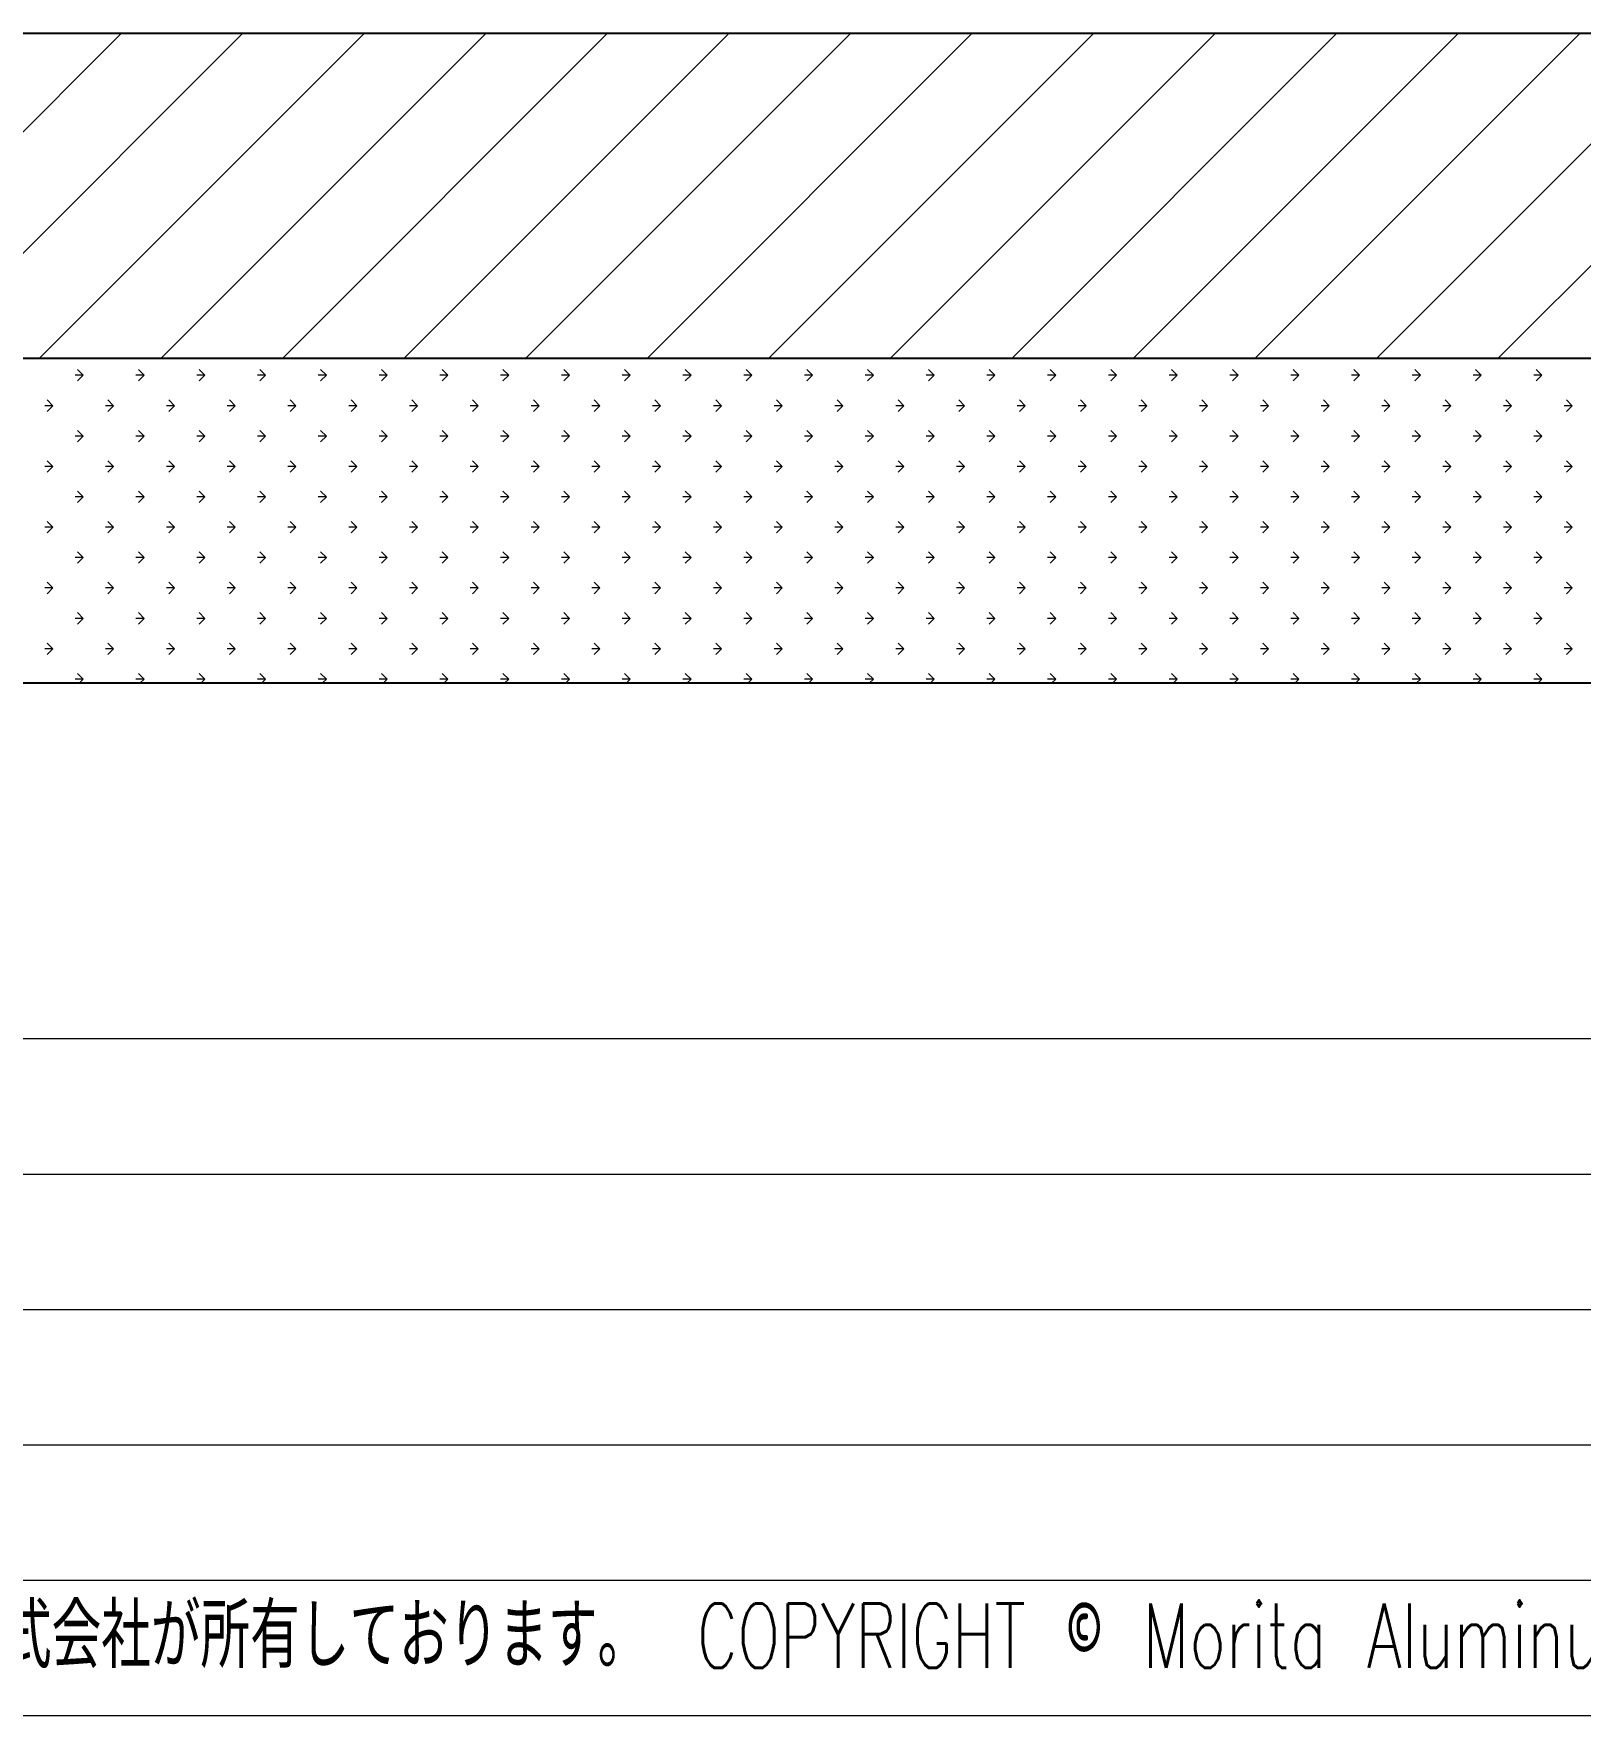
# Model space of a CAD drawing. Header units: millimetres. Extents: x 10 to 410, y 8 to 289.
# Drawn here: x 67.2 to 124.4, y 8 to 70.1 of the extents above; entities that cross this region are included whole.
import ezdxf

# ---------------------------------------------------------------- set-up
doc = ezdxf.new("R2010")
doc.units = ezdxf.units.MM
doc.layers.add('レイヤー_1', color=179, linetype='Continuous')
doc.styles.add('SLDTEXTSTYLE1', font='TXT', dxfattribs={"width": 0.7, "bigfont": 'bigfont'})

# ---------------------------------------------------------------- blocks, each defined once
blk = doc.blocks.new('SW_HATCH_3')
at = {"color": 0, "linetype": 'Continuous', "lineweight": 18}
for p, q in [((0, 0), (-0.447, -0.447)), ((4.49, 0), (-0.447, -4.937)), ((8.98, 0), (-0.447, -9.427)), ((22.451, 0), (10.451, -12)), ((26.941, 0), (14.941, -12)), ((17.961, 0), (15.379, -2.581)), ((31.431, 0), (19.431, -12)), ((35.921, 0), (23.921, -12)), ((40.411, 0), (28.411, -12)), ((44.901, 0), (32.901, -12)), ((49.391, 0), (37.391, -12)), ((53.882, 0), (41.882, -12)), ((58.372, 0), (46.372, -12)), ((62.862, 0), (50.862, -12)), ((67.352, 0), (55.352, -12)), ((71.842, 0), (59.842, -12)), ((76.332, 0), (64.332, -12)), ((80.822, 0), (68.822, -12)), ((85.312, 0), (73.312, -12)), ((89.803, 0), (77.803, -12)), ((94.293, 0), (82.293, -12)), ((98.783, 0), (86.783, -12)), ((12.94, -0.53), (1.47, -12)), ((14.652, -3.308), (5.961, -12)), ((99.553, -3.72), (91.273, -12)), ((99.553, -8.21), (95.763, -12))]:
    blk.add_line(p, q, dxfattribs=at)
blk = doc.blocks.new('SW_HATCH_4')
at = {"color": 0, "linetype": 'Continuous', "lineweight": 18}
for p, q in [((33.676, 11.225), (33.378, 11.225)), ((33.676, 11.225), (33.465, 11.436)), ((33.676, 11.225), (33.465, 11.015)), ((35.921, 11.225), (35.623, 11.225)), ((35.921, 11.225), (35.711, 11.436)), ((35.921, 11.225), (35.711, 11.015)), ((38.166, 11.225), (37.868, 11.225)), ((38.166, 11.225), (37.956, 11.436)), ((38.166, 11.225), (37.956, 11.015)), ((40.411, 11.225), (40.113, 11.225)), ((40.411, 11.225), (40.201, 11.436)), ((40.411, 11.225), (40.201, 11.015)), ((42.656, 11.225), (42.359, 11.225)), ((42.656, 11.225), (42.446, 11.436)), ((42.656, 11.225), (42.446, 11.015)), ((44.901, 11.225), (44.604, 11.225)), ((44.901, 11.225), (44.691, 11.436)), ((44.901, 11.225), (44.691, 11.015)), ((47.146, 11.225), (46.849, 11.225)), ((47.146, 11.225), (46.936, 11.436)), ((47.146, 11.225), (46.936, 11.015)), ((49.391, 11.225), (49.094, 11.225)), ((49.391, 11.225), (49.181, 11.436)), ((49.391, 11.225), (49.181, 11.015)), ((51.636, 11.225), (51.339, 11.225)), ((51.636, 11.225), (51.426, 11.436)), ((51.636, 11.225), (51.426, 11.015)), ((53.882, 11.225), (53.584, 11.225)), ((53.882, 11.225), (53.671, 11.436)), ((53.882, 11.225), (53.671, 11.015)), ((56.127, 11.225), (55.829, 11.225)), ((56.127, 11.225), (55.916, 11.436)), ((56.127, 11.225), (55.916, 11.015)), ((58.372, 11.225), (58.074, 11.225)), ((58.372, 11.225), (58.161, 11.436)), ((58.372, 11.225), (58.161, 11.015)), ((60.617, 11.225), (60.319, 11.225)), ((60.617, 11.225), (60.406, 11.436)), ((60.617, 11.225), (60.406, 11.015)), ((62.862, 11.225), (62.564, 11.225)), ((62.862, 11.225), (62.651, 11.436)), ((62.862, 11.225), (62.651, 11.015)), ((65.107, 11.225), (64.809, 11.225)), ((65.107, 11.225), (64.896, 11.436)), ((65.107, 11.225), (64.896, 11.015)), ((67.352, 11.225), (67.054, 11.225)), ((67.352, 11.225), (67.141, 11.436)), ((67.352, 11.225), (67.141, 11.015)), ((69.597, 11.225), (69.299, 11.225)), ((69.597, 11.225), (69.387, 11.436)), ((69.597, 11.225), (69.387, 11.015)), ((71.842, 11.225), (71.544, 11.225)), ((71.842, 11.225), (71.632, 11.436)), ((71.842, 11.225), (71.632, 11.015)), ((74.087, 11.225), (73.789, 11.225)), ((74.087, 11.225), (73.877, 11.436)), ((74.087, 11.225), (73.877, 11.015)), ((76.332, 11.225), (76.035, 11.225)), ((76.332, 11.225), (76.122, 11.436)), ((76.332, 11.225), (76.122, 11.015)), ((78.577, 11.225), (78.28, 11.225)), ((78.577, 11.225), (78.367, 11.436)), ((78.577, 11.225), (78.367, 11.015)), ((80.822, 11.225), (80.525, 11.225)), ((80.822, 11.225), (80.612, 11.436)), ((80.822, 11.225), (80.612, 11.015)), ((83.067, 11.225), (82.77, 11.225)), ((83.067, 11.225), (82.857, 11.436)), ((83.067, 11.225), (82.857, 11.015)), ((85.312, 11.225), (85.015, 11.225)), ((85.312, 11.225), (85.102, 11.436)), ((85.312, 11.225), (85.102, 11.015)), ((87.557, 11.225), (87.26, 11.225)), ((87.557, 11.225), (87.347, 11.436)), ((87.557, 11.225), (87.347, 11.015)), ((32.553, 10.103), (32.256, 10.103)), ((32.553, 10.103), (32.343, 10.313)), ((32.553, 10.103), (32.343, 9.892)), ((34.798, 10.103), (34.501, 10.103)), ((34.798, 10.103), (34.588, 10.313)), ((34.798, 10.103), (34.588, 9.892)), ((37.044, 10.103), (36.746, 10.103)), ((37.044, 10.103), (36.833, 10.313)), ((37.044, 10.103), (36.833, 9.892)), ((39.289, 10.103), (38.991, 10.103)), ((39.289, 10.103), (39.078, 10.313)), ((39.289, 10.103), (39.078, 9.892)), ((41.534, 10.103), (41.236, 10.103)), ((41.534, 10.103), (41.323, 10.313)), ((41.534, 10.103), (41.323, 9.892)), ((43.779, 10.103), (43.481, 10.103)), ((43.779, 10.103), (43.568, 10.313)), ((43.779, 10.103), (43.568, 9.892)), ((46.024, 10.103), (45.726, 10.103)), ((46.024, 10.103), (45.813, 10.313)), ((46.024, 10.103), (45.813, 9.892)), ((48.269, 10.103), (47.971, 10.103)), ((48.269, 10.103), (48.058, 10.313)), ((48.269, 10.103), (48.058, 9.892)), ((50.514, 10.103), (50.216, 10.103)), ((50.514, 10.103), (50.303, 10.313)), ((50.514, 10.103), (50.303, 9.892)), ((52.759, 10.103), (52.461, 10.103)), ((52.759, 10.103), (52.549, 10.313)), ((52.759, 10.103), (52.549, 9.892)), ((55.004, 10.103), (54.706, 10.103)), ((55.004, 10.103), (54.794, 10.313)), ((55.004, 10.103), (54.794, 9.892)), ((57.249, 10.103), (56.951, 10.103)), ((57.249, 10.103), (57.039, 10.313)), ((57.249, 10.103), (57.039, 9.892)), ((59.494, 10.103), (59.197, 10.103)), ((59.494, 10.103), (59.284, 10.313)), ((59.494, 10.103), (59.284, 9.892)), ((61.739, 10.103), (61.442, 10.103)), ((61.739, 10.103), (61.529, 10.313)), ((61.739, 10.103), (61.529, 9.892)), ((63.984, 10.103), (63.687, 10.103)), ((63.984, 10.103), (63.774, 10.313)), ((63.984, 10.103), (63.774, 9.892)), ((66.229, 10.103), (65.932, 10.103)), ((66.229, 10.103), (66.019, 10.313)), ((66.229, 10.103), (66.019, 9.892)), ((68.474, 10.103), (68.177, 10.103)), ((68.474, 10.103), (68.264, 10.313)), ((68.474, 10.103), (68.264, 9.892)), ((70.72, 10.103), (70.422, 10.103)), ((70.72, 10.103), (70.509, 10.313)), ((70.72, 10.103), (70.509, 9.892)), ((72.965, 10.103), (72.667, 10.103)), ((72.965, 10.103), (72.754, 10.313)), ((72.965, 10.103), (72.754, 9.892)), ((75.21, 10.103), (74.912, 10.103)), ((75.21, 10.103), (74.999, 10.313)), ((75.21, 10.103), (74.999, 9.892)), ((77.455, 10.103), (77.157, 10.103)), ((77.455, 10.103), (77.244, 10.313)), ((77.455, 10.103), (77.244, 9.892)), ((79.7, 10.103), (79.402, 10.103)), ((79.7, 10.103), (79.489, 10.313)), ((79.7, 10.103), (79.489, 9.892)), ((81.945, 10.103), (81.647, 10.103)), ((81.945, 10.103), (81.734, 10.313)), ((81.945, 10.103), (81.734, 9.892)), ((84.19, 10.103), (83.892, 10.103)), ((84.19, 10.103), (83.979, 10.313)), ((84.19, 10.103), (83.979, 9.892)), ((86.435, 10.103), (86.137, 10.103)), ((86.435, 10.103), (86.224, 10.313)), ((86.435, 10.103), (86.224, 9.892)), ((88.68, 10.103), (88.382, 10.103)), ((88.68, 10.103), (88.47, 10.313)), ((88.68, 10.103), (88.47, 9.892)), ((33.676, 8.98), (33.378, 8.98)), ((33.676, 8.98), (33.465, 9.191)), ((33.676, 8.98), (33.465, 8.77)), ((35.921, 8.98), (35.623, 8.98)), ((35.921, 8.98), (35.711, 9.191)), ((35.921, 8.98), (35.711, 8.77)), ((38.166, 8.98), (37.868, 8.98)), ((38.166, 8.98), (37.956, 9.191)), ((38.166, 8.98), (37.956, 8.77)), ((40.411, 8.98), (40.113, 8.98)), ((40.411, 8.98), (40.201, 9.191)), ((40.411, 8.98), (40.201, 8.77)), ((42.656, 8.98), (42.359, 8.98)), ((42.656, 8.98), (42.446, 9.191)), ((42.656, 8.98), (42.446, 8.77)), ((44.901, 8.98), (44.604, 8.98)), ((44.901, 8.98), (44.691, 9.191)), ((44.901, 8.98), (44.691, 8.77)), ((47.146, 8.98), (46.849, 8.98)), ((47.146, 8.98), (46.936, 9.191)), ((47.146, 8.98), (46.936, 8.77)), ((49.391, 8.98), (49.094, 8.98)), ((49.391, 8.98), (49.181, 9.191)), ((49.391, 8.98), (49.181, 8.77)), ((51.636, 8.98), (51.339, 8.98)), ((51.636, 8.98), (51.426, 9.191)), ((51.636, 8.98), (51.426, 8.77)), ((53.882, 8.98), (53.584, 8.98)), ((53.882, 8.98), (53.671, 9.191)), ((53.882, 8.98), (53.671, 8.77)), ((56.127, 8.98), (55.829, 8.98)), ((56.127, 8.98), (55.916, 9.191)), ((56.127, 8.98), (55.916, 8.77)), ((58.372, 8.98), (58.074, 8.98)), ((58.372, 8.98), (58.161, 9.191)), ((58.372, 8.98), (58.161, 8.77)), ((60.617, 8.98), (60.319, 8.98)), ((60.617, 8.98), (60.406, 9.191)), ((60.617, 8.98), (60.406, 8.77)), ((62.862, 8.98), (62.564, 8.98)), ((62.862, 8.98), (62.651, 9.191)), ((62.862, 8.98), (62.651, 8.77)), ((65.107, 8.98), (64.809, 8.98)), ((65.107, 8.98), (64.896, 9.191)), ((65.107, 8.98), (64.896, 8.77)), ((67.352, 8.98), (67.054, 8.98)), ((67.352, 8.98), (67.141, 9.191)), ((67.352, 8.98), (67.141, 8.77)), ((69.597, 8.98), (69.299, 8.98)), ((69.597, 8.98), (69.387, 9.191)), ((69.597, 8.98), (69.387, 8.77)), ((71.842, 8.98), (71.544, 8.98)), ((71.842, 8.98), (71.632, 9.191)), ((71.842, 8.98), (71.632, 8.77)), ((74.087, 8.98), (73.789, 8.98)), ((74.087, 8.98), (73.877, 9.191)), ((74.087, 8.98), (73.877, 8.77)), ((76.332, 8.98), (76.035, 8.98)), ((76.332, 8.98), (76.122, 9.191)), ((76.332, 8.98), (76.122, 8.77)), ((78.577, 8.98), (78.28, 8.98)), ((78.577, 8.98), (78.367, 9.191)), ((78.577, 8.98), (78.367, 8.77)), ((80.822, 8.98), (80.525, 8.98)), ((80.822, 8.98), (80.612, 9.191)), ((80.822, 8.98), (80.612, 8.77)), ((83.067, 8.98), (82.77, 8.98)), ((83.067, 8.98), (82.857, 9.191)), ((83.067, 8.98), (82.857, 8.77)), ((85.312, 8.98), (85.015, 8.98)), ((85.312, 8.98), (85.102, 9.191)), ((85.312, 8.98), (85.102, 8.77)), ((87.557, 8.98), (87.26, 8.98)), ((87.557, 8.98), (87.347, 9.191)), ((87.557, 8.98), (87.347, 8.77)), ((32.553, 7.858), (32.256, 7.858)), ((32.553, 7.858), (32.343, 8.068)), ((32.553, 7.858), (32.343, 7.647)), ((34.798, 7.858), (34.501, 7.858)), ((34.798, 7.858), (34.588, 8.068)), ((34.798, 7.858), (34.588, 7.647)), ((37.044, 7.858), (36.746, 7.858)), ((37.044, 7.858), (36.833, 8.068)), ((37.044, 7.858), (36.833, 7.647)), ((39.289, 7.858), (38.991, 7.858)), ((39.289, 7.858), (39.078, 8.068)), ((39.289, 7.858), (39.078, 7.647)), ((41.534, 7.858), (41.236, 7.858)), ((41.534, 7.858), (41.323, 8.068)), ((41.534, 7.858), (41.323, 7.647)), ((43.779, 7.858), (43.481, 7.858)), ((43.779, 7.858), (43.568, 8.068)), ((43.779, 7.858), (43.568, 7.647)), ((46.024, 7.858), (45.726, 7.858)), ((46.024, 7.858), (45.813, 8.068)), ((46.024, 7.858), (45.813, 7.647)), ((48.269, 7.858), (47.971, 7.858)), ((48.269, 7.858), (48.058, 8.068)), ((48.269, 7.858), (48.058, 7.647)), ((50.514, 7.858), (50.216, 7.858)), ((50.514, 7.858), (50.303, 8.068)), ((50.514, 7.858), (50.303, 7.647)), ((52.759, 7.858), (52.461, 7.858)), ((52.759, 7.858), (52.549, 8.068)), ((52.759, 7.858), (52.549, 7.647)), ((55.004, 7.858), (54.706, 7.858)), ((55.004, 7.858), (54.794, 8.068)), ((55.004, 7.858), (54.794, 7.647)), ((57.249, 7.858), (56.951, 7.858)), ((57.249, 7.858), (57.039, 8.068)), ((57.249, 7.858), (57.039, 7.647)), ((59.494, 7.858), (59.197, 7.858)), ((59.494, 7.858), (59.284, 8.068)), ((59.494, 7.858), (59.284, 7.647)), ((61.739, 7.858), (61.442, 7.858)), ((61.739, 7.858), (61.529, 8.068)), ((61.739, 7.858), (61.529, 7.647)), ((63.984, 7.858), (63.687, 7.858)), ((63.984, 7.858), (63.774, 8.068)), ((63.984, 7.858), (63.774, 7.647)), ((66.229, 7.858), (65.932, 7.858)), ((66.229, 7.858), (66.019, 8.068)), ((66.229, 7.858), (66.019, 7.647)), ((68.474, 7.858), (68.177, 7.858)), ((68.474, 7.858), (68.264, 8.068)), ((68.474, 7.858), (68.264, 7.647)), ((70.72, 7.858), (70.422, 7.858)), ((70.72, 7.858), (70.509, 8.068)), ((70.72, 7.858), (70.509, 7.647)), ((72.965, 7.858), (72.667, 7.858)), ((72.965, 7.858), (72.754, 8.068)), ((72.965, 7.858), (72.754, 7.647)), ((75.21, 7.858), (74.912, 7.858)), ((75.21, 7.858), (74.999, 8.068)), ((75.21, 7.858), (74.999, 7.647)), ((77.455, 7.858), (77.157, 7.858)), ((77.455, 7.858), (77.244, 8.068)), ((77.455, 7.858), (77.244, 7.647)), ((79.7, 7.858), (79.402, 7.858)), ((79.7, 7.858), (79.489, 8.068)), ((79.7, 7.858), (79.489, 7.647)), ((81.945, 7.858), (81.647, 7.858)), ((81.945, 7.858), (81.734, 8.068)), ((81.945, 7.858), (81.734, 7.647)), ((84.19, 7.858), (83.892, 7.858)), ((84.19, 7.858), (83.979, 8.068)), ((84.19, 7.858), (83.979, 7.647)), ((86.435, 7.858), (86.137, 7.858)), ((86.435, 7.858), (86.224, 8.068)), ((86.435, 7.858), (86.224, 7.647)), ((88.68, 7.858), (88.382, 7.858)), ((88.68, 7.858), (88.47, 8.068)), ((88.68, 7.858), (88.47, 7.647)), ((33.676, 6.735), (33.465, 6.946)), ((35.921, 6.735), (35.711, 6.946)), ((38.166, 6.735), (37.956, 6.946)), ((40.411, 6.735), (40.201, 6.946)), ((42.656, 6.735), (42.446, 6.946)), ((44.901, 6.735), (44.691, 6.946)), ((47.146, 6.735), (46.936, 6.946)), ((49.391, 6.735), (49.181, 6.946)), ((51.636, 6.735), (51.426, 6.946)), ((53.882, 6.735), (53.671, 6.946)), ((56.127, 6.735), (55.916, 6.946)), ((58.372, 6.735), (58.161, 6.946)), ((60.617, 6.735), (60.406, 6.946)), ((62.862, 6.735), (62.651, 6.946)), ((65.107, 6.735), (64.896, 6.946)), ((67.352, 6.735), (67.141, 6.946)), ((69.597, 6.735), (69.387, 6.946)), ((71.842, 6.735), (71.632, 6.946)), ((74.087, 6.735), (73.877, 6.946)), ((76.332, 6.735), (76.122, 6.946)), ((78.577, 6.735), (78.367, 6.946)), ((80.822, 6.735), (80.612, 6.946)), ((83.067, 6.735), (82.857, 6.946)), ((85.312, 6.735), (85.102, 6.946)), ((87.557, 6.735), (87.347, 6.946)), ((33.676, 6.735), (33.378, 6.735)), ((33.676, 6.735), (33.465, 6.525)), ((35.921, 6.735), (35.623, 6.735)), ((35.921, 6.735), (35.711, 6.525)), ((38.166, 6.735), (37.868, 6.735)), ((38.166, 6.735), (37.956, 6.525)), ((40.411, 6.735), (40.113, 6.735)), ((40.411, 6.735), (40.201, 6.525)), ((42.656, 6.735), (42.359, 6.735)), ((42.656, 6.735), (42.446, 6.525)), ((44.901, 6.735), (44.604, 6.735)), ((44.901, 6.735), (44.691, 6.525)), ((47.146, 6.735), (46.849, 6.735)), ((47.146, 6.735), (46.936, 6.525)), ((49.391, 6.735), (49.094, 6.735)), ((49.391, 6.735), (49.181, 6.525)), ((51.636, 6.735), (51.339, 6.735)), ((51.636, 6.735), (51.426, 6.525)), ((53.882, 6.735), (53.584, 6.735)), ((53.882, 6.735), (53.671, 6.525)), ((56.127, 6.735), (55.829, 6.735)), ((56.127, 6.735), (55.916, 6.525)), ((58.372, 6.735), (58.074, 6.735)), ((58.372, 6.735), (58.161, 6.525)), ((60.617, 6.735), (60.319, 6.735)), ((60.617, 6.735), (60.406, 6.525)), ((62.862, 6.735), (62.564, 6.735)), ((62.862, 6.735), (62.651, 6.525)), ((65.107, 6.735), (64.809, 6.735)), ((65.107, 6.735), (64.896, 6.525)), ((67.352, 6.735), (67.054, 6.735)), ((67.352, 6.735), (67.141, 6.525)), ((69.597, 6.735), (69.299, 6.735)), ((69.597, 6.735), (69.387, 6.525)), ((71.842, 6.735), (71.544, 6.735)), ((71.842, 6.735), (71.632, 6.525)), ((74.087, 6.735), (73.789, 6.735)), ((74.087, 6.735), (73.877, 6.525)), ((76.332, 6.735), (76.035, 6.735)), ((76.332, 6.735), (76.122, 6.525)), ((78.577, 6.735), (78.28, 6.735)), ((78.577, 6.735), (78.367, 6.525)), ((80.822, 6.735), (80.525, 6.735)), ((80.822, 6.735), (80.612, 6.525)), ((83.067, 6.735), (82.77, 6.735)), ((83.067, 6.735), (82.857, 6.525)), ((85.312, 6.735), (85.015, 6.735)), ((85.312, 6.735), (85.102, 6.525)), ((87.557, 6.735), (87.26, 6.735)), ((87.557, 6.735), (87.347, 6.525)), ((32.553, 5.613), (32.256, 5.613)), ((32.553, 5.613), (32.343, 5.823)), ((32.553, 5.613), (32.343, 5.402)), ((34.798, 5.613), (34.501, 5.613)), ((34.798, 5.613), (34.588, 5.823)), ((34.798, 5.613), (34.588, 5.402)), ((37.044, 5.613), (36.746, 5.613)), ((37.044, 5.613), (36.833, 5.823)), ((37.044, 5.613), (36.833, 5.402)), ((39.289, 5.613), (38.991, 5.613)), ((39.289, 5.613), (39.078, 5.823)), ((39.289, 5.613), (39.078, 5.402)), ((41.534, 5.613), (41.236, 5.613)), ((41.534, 5.613), (41.323, 5.823)), ((41.534, 5.613), (41.323, 5.402)), ((43.779, 5.613), (43.481, 5.613)), ((43.779, 5.613), (43.568, 5.823)), ((43.779, 5.613), (43.568, 5.402)), ((46.024, 5.613), (45.726, 5.613)), ((46.024, 5.613), (45.813, 5.823)), ((46.024, 5.613), (45.813, 5.402)), ((48.269, 5.613), (47.971, 5.613)), ((48.269, 5.613), (48.058, 5.823)), ((48.269, 5.613), (48.058, 5.402)), ((50.514, 5.613), (50.216, 5.613)), ((50.514, 5.613), (50.303, 5.823)), ((50.514, 5.613), (50.303, 5.402)), ((52.759, 5.613), (52.461, 5.613)), ((52.759, 5.613), (52.549, 5.823)), ((52.759, 5.613), (52.549, 5.402)), ((55.004, 5.613), (54.706, 5.613)), ((55.004, 5.613), (54.794, 5.823)), ((55.004, 5.613), (54.794, 5.402)), ((57.249, 5.613), (56.951, 5.613)), ((57.249, 5.613), (57.039, 5.823)), ((57.249, 5.613), (57.039, 5.402)), ((59.494, 5.613), (59.197, 5.613)), ((59.494, 5.613), (59.284, 5.823)), ((59.494, 5.613), (59.284, 5.402)), ((61.739, 5.613), (61.442, 5.613)), ((61.739, 5.613), (61.529, 5.823)), ((61.739, 5.613), (61.529, 5.402)), ((63.984, 5.613), (63.687, 5.613)), ((63.984, 5.613), (63.774, 5.823)), ((63.984, 5.613), (63.774, 5.402)), ((66.229, 5.613), (65.932, 5.613)), ((66.229, 5.613), (66.019, 5.823)), ((66.229, 5.613), (66.019, 5.402)), ((68.474, 5.613), (68.177, 5.613)), ((68.474, 5.613), (68.264, 5.823)), ((68.474, 5.613), (68.264, 5.402)), ((70.72, 5.613), (70.422, 5.613)), ((70.72, 5.613), (70.509, 5.823)), ((70.72, 5.613), (70.509, 5.402)), ((72.965, 5.613), (72.667, 5.613)), ((72.965, 5.613), (72.754, 5.823)), ((72.965, 5.613), (72.754, 5.402)), ((75.21, 5.613), (74.912, 5.613)), ((75.21, 5.613), (74.999, 5.823)), ((75.21, 5.613), (74.999, 5.402)), ((77.455, 5.613), (77.157, 5.613)), ((77.455, 5.613), (77.244, 5.823)), ((77.455, 5.613), (77.244, 5.402)), ((79.7, 5.613), (79.402, 5.613)), ((79.7, 5.613), (79.489, 5.823)), ((79.7, 5.613), (79.489, 5.402)), ((81.945, 5.613), (81.647, 5.613)), ((81.945, 5.613), (81.734, 5.823)), ((81.945, 5.613), (81.734, 5.402)), ((84.19, 5.613), (83.892, 5.613)), ((84.19, 5.613), (83.979, 5.823)), ((84.19, 5.613), (83.979, 5.402)), ((86.435, 5.613), (86.137, 5.613)), ((86.435, 5.613), (86.224, 5.823)), ((86.435, 5.613), (86.224, 5.402)), ((88.68, 5.613), (88.382, 5.613)), ((88.68, 5.613), (88.47, 5.823)), ((88.68, 5.613), (88.47, 5.402)), ((33.676, 4.49), (33.378, 4.49)), ((33.676, 4.49), (33.465, 4.701)), ((33.676, 4.49), (33.465, 4.28)), ((35.921, 4.49), (35.623, 4.49)), ((35.921, 4.49), (35.711, 4.701)), ((35.921, 4.49), (35.711, 4.28)), ((38.166, 4.49), (37.868, 4.49)), ((38.166, 4.49), (37.956, 4.701)), ((38.166, 4.49), (37.956, 4.28)), ((40.411, 4.49), (40.113, 4.49)), ((40.411, 4.49), (40.201, 4.701)), ((40.411, 4.49), (40.201, 4.28)), ((42.656, 4.49), (42.359, 4.49)), ((42.656, 4.49), (42.446, 4.701)), ((42.656, 4.49), (42.446, 4.28)), ((44.901, 4.49), (44.604, 4.49)), ((44.901, 4.49), (44.691, 4.701)), ((44.901, 4.49), (44.691, 4.28)), ((47.146, 4.49), (46.849, 4.49)), ((47.146, 4.49), (46.936, 4.701)), ((47.146, 4.49), (46.936, 4.28)), ((49.391, 4.49), (49.094, 4.49)), ((49.391, 4.49), (49.181, 4.701)), ((49.391, 4.49), (49.181, 4.28)), ((51.636, 4.49), (51.339, 4.49)), ((51.636, 4.49), (51.426, 4.701)), ((51.636, 4.49), (51.426, 4.28)), ((53.882, 4.49), (53.584, 4.49)), ((53.882, 4.49), (53.671, 4.701)), ((53.882, 4.49), (53.671, 4.28)), ((56.127, 4.49), (55.829, 4.49)), ((56.127, 4.49), (55.916, 4.701)), ((56.127, 4.49), (55.916, 4.28)), ((58.372, 4.49), (58.074, 4.49)), ((58.372, 4.49), (58.161, 4.701)), ((58.372, 4.49), (58.161, 4.28)), ((60.617, 4.49), (60.319, 4.49)), ((60.617, 4.49), (60.406, 4.701)), ((60.617, 4.49), (60.406, 4.28)), ((62.862, 4.49), (62.564, 4.49)), ((62.862, 4.49), (62.651, 4.701)), ((62.862, 4.49), (62.651, 4.28)), ((65.107, 4.49), (64.809, 4.49)), ((65.107, 4.49), (64.896, 4.701)), ((65.107, 4.49), (64.896, 4.28)), ((67.352, 4.49), (67.054, 4.49)), ((67.352, 4.49), (67.141, 4.701)), ((67.352, 4.49), (67.141, 4.28)), ((69.597, 4.49), (69.299, 4.49)), ((69.597, 4.49), (69.387, 4.701)), ((69.597, 4.49), (69.387, 4.28)), ((71.842, 4.49), (71.544, 4.49)), ((71.842, 4.49), (71.632, 4.701)), ((71.842, 4.49), (71.632, 4.28)), ((74.087, 4.49), (73.789, 4.49)), ((74.087, 4.49), (73.877, 4.701)), ((74.087, 4.49), (73.877, 4.28)), ((76.332, 4.49), (76.035, 4.49)), ((76.332, 4.49), (76.122, 4.701)), ((76.332, 4.49), (76.122, 4.28)), ((78.577, 4.49), (78.28, 4.49)), ((78.577, 4.49), (78.367, 4.701)), ((78.577, 4.49), (78.367, 4.28)), ((80.822, 4.49), (80.525, 4.49)), ((80.822, 4.49), (80.612, 4.701)), ((80.822, 4.49), (80.612, 4.28)), ((83.067, 4.49), (82.77, 4.49)), ((83.067, 4.49), (82.857, 4.701)), ((83.067, 4.49), (82.857, 4.28)), ((85.312, 4.49), (85.015, 4.49)), ((85.312, 4.49), (85.102, 4.701)), ((85.312, 4.49), (85.102, 4.28)), ((87.557, 4.49), (87.26, 4.49)), ((87.557, 4.49), (87.347, 4.701)), ((87.557, 4.49), (87.347, 4.28)), ((32.553, 3.368), (32.256, 3.368)), ((32.553, 3.368), (32.343, 3.578)), ((32.553, 3.368), (32.343, 3.157)), ((34.798, 3.368), (34.501, 3.368)), ((34.798, 3.368), (34.588, 3.578)), ((34.798, 3.368), (34.588, 3.157)), ((37.044, 3.368), (36.746, 3.368)), ((37.044, 3.368), (36.833, 3.578)), ((37.044, 3.368), (36.833, 3.157)), ((39.289, 3.368), (38.991, 3.368)), ((39.289, 3.368), (39.078, 3.578)), ((39.289, 3.368), (39.078, 3.157)), ((41.534, 3.368), (41.236, 3.368)), ((41.534, 3.368), (41.323, 3.578)), ((41.534, 3.368), (41.323, 3.157)), ((43.779, 3.368), (43.481, 3.368)), ((43.779, 3.368), (43.568, 3.578)), ((43.779, 3.368), (43.568, 3.157)), ((46.024, 3.368), (45.726, 3.368)), ((46.024, 3.368), (45.813, 3.578)), ((46.024, 3.368), (45.813, 3.157)), ((48.269, 3.368), (47.971, 3.368)), ((48.269, 3.368), (48.058, 3.578)), ((48.269, 3.368), (48.058, 3.157)), ((50.514, 3.368), (50.216, 3.368)), ((50.514, 3.368), (50.303, 3.578)), ((50.514, 3.368), (50.303, 3.157)), ((52.759, 3.368), (52.461, 3.368)), ((52.759, 3.368), (52.549, 3.578)), ((52.759, 3.368), (52.549, 3.157)), ((55.004, 3.368), (54.706, 3.368)), ((55.004, 3.368), (54.794, 3.578)), ((55.004, 3.368), (54.794, 3.157)), ((57.249, 3.368), (56.951, 3.368)), ((57.249, 3.368), (57.039, 3.578)), ((57.249, 3.368), (57.039, 3.157)), ((59.494, 3.368), (59.197, 3.368)), ((59.494, 3.368), (59.284, 3.578)), ((59.494, 3.368), (59.284, 3.157)), ((61.739, 3.368), (61.442, 3.368)), ((61.739, 3.368), (61.529, 3.578)), ((61.739, 3.368), (61.529, 3.157)), ((63.984, 3.368), (63.687, 3.368)), ((63.984, 3.368), (63.774, 3.578)), ((63.984, 3.368), (63.774, 3.157)), ((66.229, 3.368), (65.932, 3.368)), ((66.229, 3.368), (66.019, 3.578)), ((66.229, 3.368), (66.019, 3.157)), ((68.474, 3.368), (68.177, 3.368)), ((68.474, 3.368), (68.264, 3.578)), ((68.474, 3.368), (68.264, 3.157)), ((70.72, 3.368), (70.422, 3.368)), ((70.72, 3.368), (70.509, 3.578)), ((70.72, 3.368), (70.509, 3.157)), ((72.965, 3.368), (72.667, 3.368)), ((72.965, 3.368), (72.754, 3.578)), ((72.965, 3.368), (72.754, 3.157)), ((75.21, 3.368), (74.912, 3.368)), ((75.21, 3.368), (74.999, 3.578)), ((75.21, 3.368), (74.999, 3.157)), ((77.455, 3.368), (77.157, 3.368)), ((77.455, 3.368), (77.244, 3.578)), ((77.455, 3.368), (77.244, 3.157)), ((79.7, 3.368), (79.402, 3.368)), ((79.7, 3.368), (79.489, 3.578)), ((79.7, 3.368), (79.489, 3.157)), ((81.945, 3.368), (81.647, 3.368)), ((81.945, 3.368), (81.734, 3.578)), ((81.945, 3.368), (81.734, 3.157)), ((84.19, 3.368), (83.892, 3.368)), ((84.19, 3.368), (83.979, 3.578)), ((84.19, 3.368), (83.979, 3.157)), ((86.435, 3.368), (86.137, 3.368)), ((86.435, 3.368), (86.224, 3.578)), ((86.435, 3.368), (86.224, 3.157)), ((88.68, 3.368), (88.382, 3.368)), ((88.68, 3.368), (88.47, 3.578)), ((88.68, 3.368), (88.47, 3.157)), ((33.676, 2.245), (33.378, 2.245)), ((33.676, 2.245), (33.465, 2.456)), ((33.676, 2.245), (33.465, 2.035)), ((35.921, 2.245), (35.623, 2.245)), ((35.921, 2.245), (35.711, 2.456)), ((35.921, 2.245), (35.711, 2.035)), ((38.166, 2.245), (37.868, 2.245)), ((38.166, 2.245), (37.956, 2.456)), ((38.166, 2.245), (37.956, 2.035)), ((40.411, 2.245), (40.113, 2.245)), ((40.411, 2.245), (40.201, 2.456)), ((40.411, 2.245), (40.201, 2.035)), ((42.656, 2.245), (42.359, 2.245)), ((42.656, 2.245), (42.446, 2.456)), ((42.656, 2.245), (42.446, 2.035)), ((44.901, 2.245), (44.604, 2.245)), ((44.901, 2.245), (44.691, 2.456)), ((44.901, 2.245), (44.691, 2.035)), ((47.146, 2.245), (46.849, 2.245)), ((47.146, 2.245), (46.936, 2.456)), ((47.146, 2.245), (46.936, 2.035)), ((49.391, 2.245), (49.094, 2.245)), ((49.391, 2.245), (49.181, 2.456)), ((49.391, 2.245), (49.181, 2.035)), ((51.636, 2.245), (51.339, 2.245)), ((51.636, 2.245), (51.426, 2.456)), ((51.636, 2.245), (51.426, 2.035)), ((53.882, 2.245), (53.584, 2.245)), ((53.882, 2.245), (53.671, 2.456)), ((53.882, 2.245), (53.671, 2.035)), ((56.127, 2.245), (55.829, 2.245)), ((56.127, 2.245), (55.916, 2.456)), ((56.127, 2.245), (55.916, 2.035)), ((58.372, 2.245), (58.074, 2.245)), ((58.372, 2.245), (58.161, 2.456)), ((58.372, 2.245), (58.161, 2.035)), ((60.617, 2.245), (60.319, 2.245)), ((60.617, 2.245), (60.406, 2.456)), ((60.617, 2.245), (60.406, 2.035)), ((62.862, 2.245), (62.564, 2.245)), ((62.862, 2.245), (62.651, 2.456)), ((62.862, 2.245), (62.651, 2.035)), ((65.107, 2.245), (64.809, 2.245)), ((65.107, 2.245), (64.896, 2.456)), ((65.107, 2.245), (64.896, 2.035)), ((67.352, 2.245), (67.054, 2.245)), ((67.352, 2.245), (67.141, 2.456)), ((67.352, 2.245), (67.141, 2.035)), ((69.597, 2.245), (69.299, 2.245)), ((69.597, 2.245), (69.387, 2.456)), ((69.597, 2.245), (69.387, 2.035)), ((71.842, 2.245), (71.544, 2.245)), ((71.842, 2.245), (71.632, 2.456)), ((71.842, 2.245), (71.632, 2.035)), ((74.087, 2.245), (73.789, 2.245)), ((74.087, 2.245), (73.877, 2.456)), ((74.087, 2.245), (73.877, 2.035)), ((76.332, 2.245), (76.035, 2.245)), ((76.332, 2.245), (76.122, 2.456)), ((76.332, 2.245), (76.122, 2.035)), ((78.577, 2.245), (78.28, 2.245)), ((78.577, 2.245), (78.367, 2.456)), ((78.577, 2.245), (78.367, 2.035)), ((80.822, 2.245), (80.525, 2.245)), ((80.822, 2.245), (80.612, 2.456)), ((80.822, 2.245), (80.612, 2.035)), ((83.067, 2.245), (82.77, 2.245)), ((83.067, 2.245), (82.857, 2.456)), ((83.067, 2.245), (82.857, 2.035)), ((85.312, 2.245), (85.015, 2.245)), ((85.312, 2.245), (85.102, 2.456)), ((85.312, 2.245), (85.102, 2.035)), ((87.557, 2.245), (87.26, 2.245)), ((87.557, 2.245), (87.347, 2.456)), ((87.557, 2.245), (87.347, 2.035)), ((32.553, 1.123), (32.343, 1.333)), ((34.798, 1.123), (34.588, 1.333)), ((37.044, 1.123), (36.833, 1.333)), ((39.289, 1.123), (39.078, 1.333)), ((41.534, 1.123), (41.323, 1.333)), ((43.779, 1.123), (43.568, 1.333)), ((46.024, 1.123), (45.813, 1.333)), ((48.269, 1.123), (48.058, 1.333)), ((50.514, 1.123), (50.303, 1.333)), ((52.759, 1.123), (52.549, 1.333)), ((55.004, 1.123), (54.794, 1.333)), ((57.249, 1.123), (57.039, 1.333)), ((59.494, 1.123), (59.284, 1.333)), ((61.739, 1.123), (61.529, 1.333)), ((63.984, 1.123), (63.774, 1.333)), ((66.229, 1.123), (66.019, 1.333)), ((68.474, 1.123), (68.264, 1.333)), ((70.72, 1.123), (70.509, 1.333)), ((72.965, 1.123), (72.754, 1.333)), ((75.21, 1.123), (74.999, 1.333)), ((77.455, 1.123), (77.244, 1.333)), ((79.7, 1.123), (79.489, 1.333)), ((81.945, 1.123), (81.734, 1.333)), ((84.19, 1.123), (83.979, 1.333)), ((86.435, 1.123), (86.224, 1.333)), ((88.68, 1.123), (88.47, 1.333)), ((32.553, 1.123), (32.256, 1.123)), ((32.553, 1.123), (32.343, 0.912)), ((34.798, 1.123), (34.501, 1.123)), ((34.798, 1.123), (34.588, 0.912)), ((37.044, 1.123), (36.746, 1.123)), ((37.044, 1.123), (36.833, 0.912)), ((39.289, 1.123), (38.991, 1.123)), ((39.289, 1.123), (39.078, 0.912)), ((41.534, 1.123), (41.236, 1.123)), ((41.534, 1.123), (41.323, 0.912)), ((43.779, 1.123), (43.481, 1.123)), ((43.779, 1.123), (43.568, 0.912)), ((46.024, 1.123), (45.726, 1.123)), ((46.024, 1.123), (45.813, 0.912)), ((48.269, 1.123), (47.971, 1.123)), ((48.269, 1.123), (48.058, 0.912)), ((50.514, 1.123), (50.216, 1.123)), ((50.514, 1.123), (50.303, 0.912)), ((52.759, 1.123), (52.461, 1.123)), ((52.759, 1.123), (52.549, 0.912)), ((55.004, 1.123), (54.706, 1.123)), ((55.004, 1.123), (54.794, 0.912)), ((57.249, 1.123), (56.951, 1.123)), ((57.249, 1.123), (57.039, 0.912)), ((59.494, 1.123), (59.197, 1.123)), ((59.494, 1.123), (59.284, 0.912)), ((61.739, 1.123), (61.442, 1.123)), ((61.739, 1.123), (61.529, 0.912)), ((63.984, 1.123), (63.687, 1.123)), ((63.984, 1.123), (63.774, 0.912)), ((66.229, 1.123), (65.932, 1.123)), ((66.229, 1.123), (66.019, 0.912)), ((68.474, 1.123), (68.177, 1.123)), ((68.474, 1.123), (68.264, 0.912)), ((70.72, 1.123), (70.422, 1.123)), ((70.72, 1.123), (70.509, 0.912)), ((72.965, 1.123), (72.667, 1.123)), ((72.965, 1.123), (72.754, 0.912)), ((75.21, 1.123), (74.912, 1.123)), ((75.21, 1.123), (74.999, 0.912)), ((77.455, 1.123), (77.157, 1.123)), ((77.455, 1.123), (77.244, 0.912)), ((79.7, 1.123), (79.402, 1.123)), ((79.7, 1.123), (79.489, 0.912)), ((81.945, 1.123), (81.647, 1.123)), ((81.945, 1.123), (81.734, 0.912)), ((84.19, 1.123), (83.892, 1.123)), ((84.19, 1.123), (83.979, 0.912)), ((86.435, 1.123), (86.137, 1.123)), ((86.435, 1.123), (86.224, 0.912)), ((88.68, 1.123), (88.382, 1.123)), ((88.68, 1.123), (88.47, 0.912)), ((33.676, 0), (33.378, 0)), ((33.676, 0), (33.465, 0.21)), ((35.921, 0), (35.623, 0)), ((35.921, 0), (35.711, 0.21)), ((38.166, 0), (37.868, 0)), ((38.166, 0), (37.956, 0.21)), ((40.411, 0), (40.113, 0)), ((40.411, 0), (40.201, 0.21)), ((42.656, 0), (42.359, 0)), ((42.656, 0), (42.446, 0.21)), ((44.901, 0), (44.604, 0)), ((44.901, 0), (44.691, 0.21)), ((47.146, 0), (46.849, 0)), ((47.146, 0), (46.936, 0.21)), ((49.391, 0), (49.094, 0)), ((49.391, 0), (49.181, 0.21)), ((51.636, 0), (51.339, 0)), ((51.636, 0), (51.426, 0.21)), ((53.882, 0), (53.584, 0)), ((53.882, 0), (53.671, 0.21)), ((56.127, 0), (55.829, 0)), ((56.127, 0), (55.916, 0.21)), ((58.372, 0), (58.074, 0)), ((58.372, 0), (58.161, 0.21)), ((60.617, 0), (60.319, 0)), ((60.617, 0), (60.406, 0.21)), ((62.862, 0), (62.564, 0)), ((62.862, 0), (62.651, 0.21)), ((65.107, 0), (64.809, 0)), ((65.107, 0), (64.896, 0.21)), ((67.352, 0), (67.054, 0)), ((67.352, 0), (67.141, 0.21)), ((69.597, 0), (69.299, 0)), ((69.597, 0), (69.387, 0.21)), ((71.842, 0), (71.544, 0)), ((71.842, 0), (71.632, 0.21)), ((74.087, 0), (73.789, 0)), ((74.087, 0), (73.877, 0.21)), ((76.332, 0), (76.035, 0)), ((76.332, 0), (76.122, 0.21)), ((78.577, 0), (78.28, 0)), ((78.577, 0), (78.367, 0.21)), ((80.822, 0), (80.525, 0)), ((80.822, 0), (80.612, 0.21)), ((83.067, 0), (82.77, 0)), ((83.067, 0), (82.857, 0.21)), ((85.312, 0), (85.015, 0)), ((85.312, 0), (85.102, 0.21)), ((87.557, 0), (87.26, 0)), ((87.557, 0), (87.347, 0.21)), ((33.676, 0), (33.524, -0.152)), ((35.921, 0), (35.769, -0.152)), ((38.166, 0), (38.014, -0.152)), ((40.411, 0), (40.259, -0.152)), ((42.656, 0), (42.504, -0.152)), ((44.901, 0), (44.749, -0.152)), ((47.146, 0), (46.994, -0.152)), ((49.391, 0), (49.239, -0.152)), ((51.636, 0), (51.484, -0.152)), ((53.882, 0), (53.729, -0.152)), ((56.127, 0), (55.974, -0.152)), ((58.372, 0), (58.22, -0.152)), ((60.617, 0), (60.465, -0.152)), ((62.862, 0), (62.71, -0.152)), ((65.107, 0), (64.955, -0.152)), ((67.352, 0), (67.2, -0.152)), ((69.597, 0), (69.445, -0.152)), ((71.842, 0), (71.69, -0.152)), ((74.087, 0), (73.935, -0.152)), ((76.332, 0), (76.18, -0.152)), ((78.577, 0), (78.425, -0.152)), ((80.822, 0), (80.67, -0.152)), ((83.067, 0), (82.915, -0.152)), ((85.312, 0), (85.16, -0.152)), ((87.557, 0), (87.405, -0.152))]:
    blk.add_line(p, q, dxfattribs=at)

msp = doc.modelspace()

# ---------------------------------------------------------------- linework, layer by layer
at = {"color": 0, "linetype": 'Continuous', "lineweight": 25}
for p, q in [((134.097, 70.13), (34.097, 70.13)), ((134.097, 58.13), (34.097, 58.13)), ((236.497, 58.13), (34.097, 58.13)), ((236.497, 46.13), (34.097, 46.13))]:
    msp.add_line(p, q, dxfattribs=at)
at = {"layer": 'レイヤー_1', "color": 0, "lineweight": 18}
for p, q in [((14.668, 32.999), (405.451, 32.999)), ((14.668, 27.999), (263.09, 27.999)), ((14.668, 22.999), (360.335, 22.999)), ((51.272, 17.999), (263.09, 17.999)), ((14.668, 12.999), (405.451, 12.999)), ((10.092, 7.998), (410.027, 7.998))]:
    msp.add_line(p, q, dxfattribs=at)

# ---------------------------------------------------------------- block references
at = {"color": 0, "linetype": 'Continuous', "lineweight": 18}
for name, p in [('SW_HATCH_3', (34.543, 70.13)), ('SW_HATCH_4', (35.391, 46.282))]:
    msp.add_blockref(name, p, dxfattribs=at)

# ---------------------------------------------------------------- texts
at = {"layer": 'レイヤー_1', "color": 0, "insert": (14.724, 12.131), "char_height": 2.38125, "attachment_point": 1, "style": 'SLDTEXTSTYLE1'}
msp.add_mtext('※この図面データの著作権および所有権は、森田アルミ工業株式会社が所有しております。\u3000COPYRIGHT © Morita Aluminum Industry, Inc., ALL RIGHTS RESERVED', dxfattribs=at)

doc.saveas('drawing.dxf')
